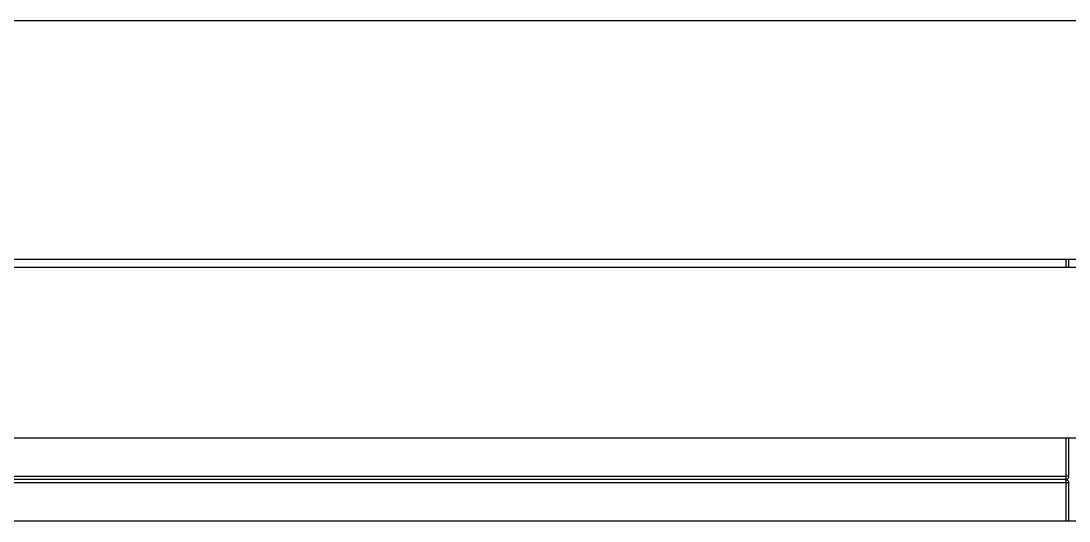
# Model space of a CAD drawing. Header units: millimetres. Extents: x -2889 to 8174, y 2447 to 8478.
# Drawn here: x 1563.32 to 1585.51, y 3389.53 to 3400.12 of the extents above; entities that cross this region are included whole.
import ezdxf

# ---------------------------------------------------------------- set-up
doc = ezdxf.new("R2010")
doc.units = ezdxf.units.MM

msp = doc.modelspace()

# ---------------------------------------------------------------- linework, layer by layer
at = {"color": 7, "linetype": 'Continuous', "lineweight": 25}
for p, q in [((1593.438, 3400.115), (1540.04, 3400.115)), ((1591.636, 3394.896), (1541.648, 3394.896)), ((1591.647, 3395.067), (1541.649, 3395.067)), ((1585.504, 3394.896), (1585.504, 3395.067)), ((1541.638, 3391.296), (1591.636, 3391.296)), ((1585.504, 3390.485), (1585.504, 3391.296)), ((1559.772, 3390.485), (1585.443, 3390.485)), ((1585.434, 3390.415), (1559.763, 3390.415)), ((1585.443, 3390.345), (1559.772, 3390.345)), ((1585.504, 3389.535), (1585.504, 3390.345)), ((1591.636, 3389.535), (1541.638, 3389.535))]:
    msp.add_line(p, q, dxfattribs=at)
at = {"color": 8, "linetype": 'Continuous', "lineweight": 25}
for p, q in [((1585.443, 3394.896), (1585.443, 3395.067)), ((1585.443, 3390.485), (1585.443, 3391.296)), ((1585.504, 3390.485), (1585.443, 3390.485)), ((1585.443, 3389.535), (1585.443, 3390.345)), ((1585.504, 3390.345), (1585.443, 3390.345))]:
    msp.add_line(p, q, dxfattribs=at)
at = {"color": 7, "linetype": 'Continuous', "lineweight": 25}
for centre, radius, start, end in [((1585.291, 3390.468), 0.152, 339.7426, 6.4989), ((1585.434, 3390.485), 0.0697, 270.2108, 0.2093), ((1585.434, 3390.345), 0.07, 0, 90), ((1585.291, 3390.363), 0.152, 353.5011, 20.2574)]:
    msp.add_arc(centre, radius, start, end, dxfattribs=at)

doc.saveas('drawing.dxf')
